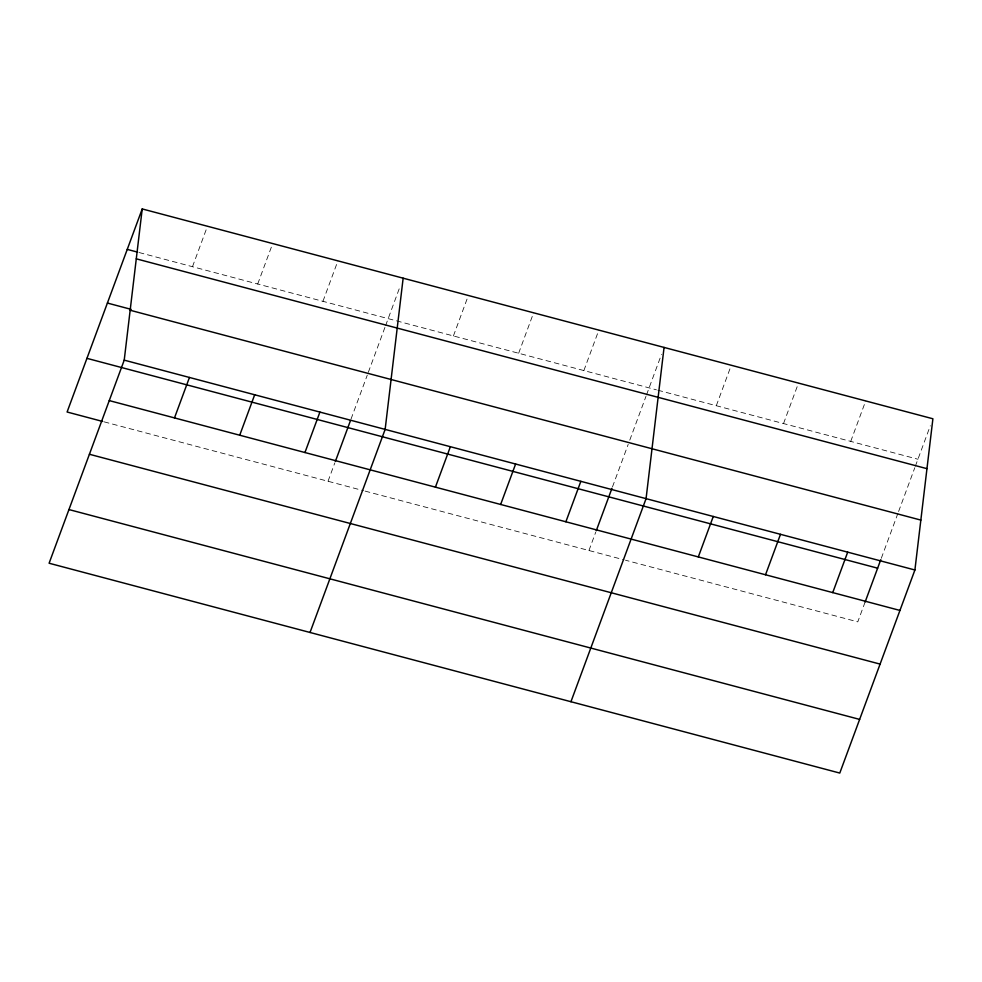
<?xml version="1.0" encoding="UTF-8"?>
<svg xmlns="http://www.w3.org/2000/svg" width="982" height="982" viewBox="0 0 982 982"><rect width="100%" height="100%" fill="white"/><g stroke="black" fill="none" stroke-linecap="round" stroke-linejoin="round"><path stroke-width="0.74" stroke-dasharray="4.91 3.68" d="M192.484 266.699L207.448 226.253M257.714 284.007L272.677 243.561M322.943 301.327L337.906 260.868M328.025 481.266L334.813 462.903M351.016 419.093L367.28 375.136M368.324 372.301L385.042 327.104M385.57 325.693L400.042 286.548M453.414 335.942L468.377 295.496M518.643 353.262L533.607 312.804M583.873 370.57L598.836 330.124M588.942 550.509L595.743 532.146M612.473 486.912L628.198 444.38M629.769 440.132L645.972 396.36M646.487 394.948L661.487 354.404M716.308 405.713L731.271 365.267M783.526 423.549L798.489 383.103M850.731 441.397L865.694 400.938M865.093 602.089L857.777 621.852L625.473 560.206M881.308 558.267L898.088 512.899M898.604 511.487L914.807 467.702M915.322 466.29L930.322 425.746M139.113 252.534L656.406 389.817M657.866 390.21L917.937 459.232M104.153 421.855L363.598 490.705M365.083 491.098L624.012 559.814"/><path stroke-width="1.47" d="M124.223 360.148L142.218 208.933L932.9 418.774L914.905 569.99L839.782 773.067L49.1 563.226L124.223 360.148L914.905 569.99M403.148 278.188L385.14 429.392L310.03 632.469M664.065 347.432L646.07 498.635L570.947 701.713M142.218 208.933L67.095 412.01L102.68 421.462M174.489 417.902L189.452 377.456M239.718 435.222L254.682 394.764M304.948 452.53L319.911 412.084M335.341 461.491L350.5 420.505M435.419 487.158L450.382 446.7M500.648 504.466L515.611 464.02M565.878 521.773L580.841 481.327M596.258 530.734L611.946 488.336M698.312 556.929L713.276 516.471M765.53 574.765L780.494 534.318M832.736 592.6L847.699 552.154M865.093 602.089L880.78 559.679M127.255 249.391L137.627 252.141M136.277 258.831L926.959 468.672M107.406 303.057L131.122 309.355M130.164 310.251L920.846 520.092M86.944 358.344L877.626 568.185M109.26 400.595L899.942 610.436M89.411 454.261L880.093 664.102M68.949 509.56L859.631 719.401"/></g></svg>
